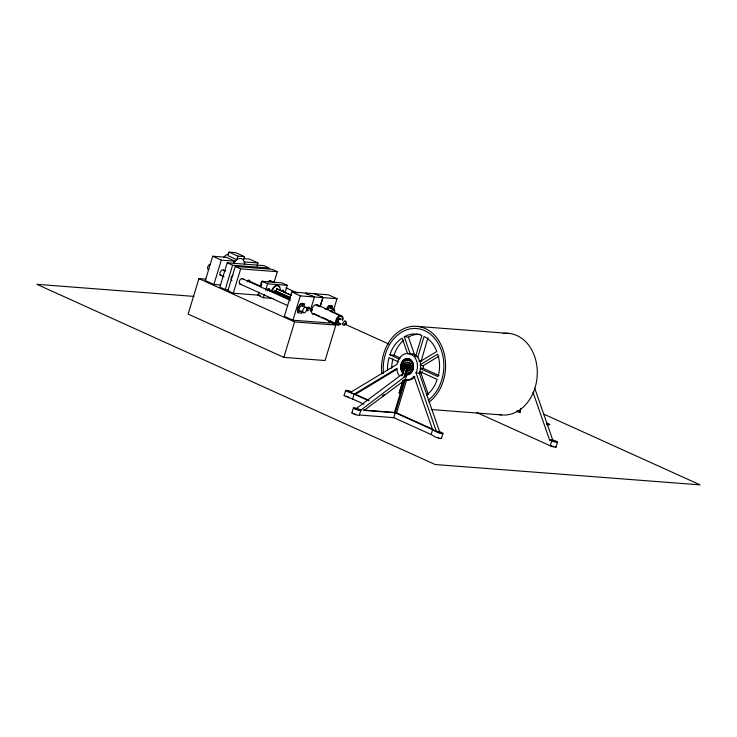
<?xml version="1.0" encoding="UTF-8"?>
<svg xmlns="http://www.w3.org/2000/svg" width="737" height="737" viewBox="0 0 737 737"><rect width="100%" height="100%" fill="white"/><g stroke="black" fill="none" stroke-linecap="round" stroke-linejoin="round"><path stroke-width="1.11" d="M439.003 375.511L423.324 368.426L423.287 365.663L438.893 356.238M205.789 279.157L198.907 278.623L188.138 314.082L283.819 357.371L325.081 360.54L335.851 325.081L328.573 321.783M244.656 263.772L243.385 260.032A10.327 6.191 -65.7 0 0 236.973 259.535L233.537 262.916L234.919 261.174L226.314 257.287L212.707 256.236L205.31 280.576L213.914 284.464L220.787 284.989M213.914 284.464L221.303 260.124L234.919 261.174M244.527 256.651L237.885 256.135L236.817 259.664L227.945 255.647L229.014 252.128L235.665 252.634L244.527 256.651L243.459 260.17M227.217 262.805L232.597 265.237L269.272 268.056L263.892 265.624L227.217 262.805L219.829 287.135L225.2 289.567L228.636 289.834M225.2 289.567L232.597 265.237M274.118 282.28L277.333 271.704L271.962 269.272L235.278 266.453L227.89 290.783L233.26 293.215L259.627 295.242M233.26 293.215L240.658 268.885L277.333 271.704M257.02 266.121L257.987 262.943L249.382 259.055L243.707 258.623M273.234 298.485L263.376 297.72L258.005 295.288L258.982 292.082M260.603 286.739L262.234 281.387L281.939 282.897L287.319 285.33L285.044 292.819M263.376 297.72L264.353 294.514M265.652 290.24L267.605 283.819L287.319 285.33M289.715 298.872L274.007 291.769L274.219 291.078L275.822 291.198L290.479 297.831M275.822 291.198L277.02 288.803L291.677 295.426M276.283 291.235L277.02 288.803M333.465 310.332L337.002 298.697L328.398 294.8L291.723 291.981L284.335 316.32L292.93 320.208L329.605 323.027L330.25 320.908M292.93 320.208L300.327 295.878L337.002 298.697M283.819 357.371L294.588 321.912L335.851 325.081M320.061 306.73L322.834 297.601M320.134 306.73L322.907 297.61L321.139 296.836L322.06 296.91M344.133 395.456L345.653 390.435M364.06 404.208L352.645 399.049L354.128 394.175L396.801 368.408L396.819 369.209A13.275 10.373 -85.6 0 0 398.966 375.391M351.936 412.84L353.419 407.966M352.655 412.711A3.915 0.663 16.9 0 0 354.755 414.424A3.915 0.663 16.9 0 0 359.389 415.005L360.863 410.14L406.621 375.345L404.742 374.488L408.049 374.811A8.218 6.43 -85.6 0 0 412.278 371.365L413.089 369.449A8.218 6.43 -85.6 0 0 409.45 358.983A8.218 6.43 -85.6 0 0 401.103 364.032L400.698 366.123A8.218 6.43 -85.6 0 0 403.268 373.53M404.042 376.929L406.686 368.224L403.618 367.183L404.466 364.4L407.994 365.478L404.742 376.174M401.895 375.953L404.539 367.247L406.686 368.224M402.595 375.197L404.862 367.717M405.774 368.15L406.612 365.368L407.994 365.478M403.047 380.191L399.085 393.254L403.443 380.449M363.267 410.021L394.442 412.416L404.466 379.417M359.389 415.005L393.77 417.649L406.621 375.345M406.649 379.887L405.276 379.785L364.069 410.389L396.626 412.886L406.649 379.887L407.303 380.062A13.275 10.373 -85.6 0 0 414.949 376.893M415.493 356.699L421.923 335.538A30.337 23.713 -85.6 0 0 404.281 336.8L410.159 353.696M417.639 357.675L424.07 336.514A30.337 23.713 -85.6 0 1 436.774 351.503L420.191 361.508M421.103 361.36L427.875 337.887M441.288 438.054A3.685 0.626 16.9 0 1 439.565 438.349A3.685 0.626 16.9 0 1 435.051 436.811L431.127 434.554L432.61 429.68L414.01 376.192L413.577 376.791A13.275 10.373 -85.6 0 1 405.93 379.96L405.276 379.785M441.426 438.432L442.955 433.411M520.948 408.418L519.686 412.591L516.554 411.172M555.458 446.456A3.685 0.626 16.9 0 1 554.915 447.156A3.685 0.626 16.9 0 1 550.253 445.793L551.737 440.929L549.581 439.952L532.998 392.259M551.138 445.581L551.635 445.903M556.02 447.11L557.55 442.089M432.61 429.68L436.525 431.946A3.685 0.626 16.9 0 0 441.804 433.614A3.685 0.626 16.9 0 0 441.73 432.601L439.574 431.633L436.368 431.385L416.027 372.876L416.774 371.116A13.275 10.373 -85.6 0 0 410.896 354.221A13.275 10.373 -85.6 0 0 397.418 362.364L397.05 364.29L350.361 392.48L368.657 400.753M267.098 290.894L268.332 289.144L269.705 289.245L269.843 291.106M302.566 311.272L301.332 313.022L297.895 312.764L297.545 308.112L300.632 303.727L304.077 303.994L304.28 306.785M301.442 313.068L302.649 311.346M326.132 309.383L328.601 305.873L332.037 306.141L332.249 308.932M326.344 309.466L328.766 306.03L332.129 306.288L332.387 309.706M422.319 371.595L420.974 373.263L416.027 372.876M357.104 408.436L360.863 410.14A3.915 0.663 16.9 0 1 357.694 410.002A3.915 0.663 16.9 0 1 353.428 408.16A3.915 0.663 16.9 0 1 356.607 408.298L402.863 373.641M382.494 395.741L384.327 394.378M351.42 391.752A3.685 0.626 16.9 0 0 346.169 390.343A3.685 0.626 16.9 0 0 347.615 391.716L355.501 394.286L397.206 369.099M420.136 364.751L437.695 354.156A30.337 23.713 -85.6 0 1 438.018 376.616L420.247 368.583M348.923 396.93L348.454 396.893M257.987 262.943L244.371 261.902L244.73 263.726M282.087 290.194L283.459 290.304L283.598 292.165M307.43 293.796L306.518 293.722L314.487 296.965L310.728 309.125L311.76 309.208M314.229 293.713L322.207 296.947L321.286 296.882M306.666 293.768L307.587 293.842L305.818 293.068M315.924 294.478L316.846 294.551M274.007 291.769L281.893 294.736M311.88 296.127L312.801 296.2M258.005 295.288L260.198 295.463M194.006 296.403L36.85 284.325L435.162 464.522L700.15 484.872L543.97 414.222M417.483 326.399L509.175 333.446M404.281 336.8L408.409 337.122A30.337 23.713 -85.6 0 1 420.597 334.395M407.672 353.917L402.162 338.08A30.337 23.713 -85.6 0 0 389.919 354.856L394.046 355.179L400.32 358.016M418.745 361.001L420.799 361.167M420.191 365.423L423.287 365.663M420.237 368.187L423.324 368.426M403.618 367.183L404.539 367.247M431.385 409.532L501.298 414.903M549.581 439.952L552.796 440.201L534.703 388.169M546.486 423.913L547.398 423.987L546.614 423.471M438.755 437.75L437.345 437.354M552.658 446.263L553.883 446.272M408.648 365.653L408.602 365.635A1.105 0.866 -85.6 0 0 408.187 367.781L408.409 367.846A1.105 0.866 -85.6 0 0 408.63 367.827M355.778 414.314L354.506 413.825M347.394 396.626L346.316 396.137M551.82 439.556L555.541 440.956A3.685 0.626 16.9 0 1 556.988 442.329A3.685 0.626 16.9 0 1 551.737 440.929M352.645 399.049L346.132 396.589A3.685 0.626 16.9 0 1 344.465 395.225M229.014 252.128L237.885 256.135M330.425 305.413L332.037 306.141M330.443 305.523L332.129 306.288M270.221 280.723L274.404 282.621M285.91 287.817L297.407 293.022M329.817 307.688L333.999 309.577A2.948 1.769 -65.7 0 1 334.266 313.087M212.707 256.236L221.303 260.124M235.278 266.453L240.658 268.885M291.723 291.981L300.327 295.878M316.763 304.611L341.277 315.694M316.532 305.072L318.577 305.993M324.704 308.766L326.749 309.697M329.817 311.078L333.898 312.93M335.943 313.851L340.024 315.703M262.234 281.387L267.605 283.819M276.568 288.766L291.216 295.399M277.333 291.705L289.89 297.389M302.465 303.266L304.077 303.994M302.428 303.451L304.123 304.215L300.751 303.957L297.73 308.25L298.07 312.81M274.219 291.078L289.927 298.181M267.918 288.434L269.705 289.245M283.994 295.684L287.126 297.103M344.815 324.123L388.841 344.041M248.378 280.696L260.852 286.343M268.13 289.632L289.963 299.508M307.642 307.504L311.797 309.383A1.105 0.663 -65.7 0 1 311.576 311.152A1.105 0.663 -65.7 0 1 310.572 310.599A1.105 0.663 -65.7 0 1 311.797 309.383M223.44 270.064L225.531 271.013M242.261 278.577L290.35 300.337M301.857 305.533L306.039 307.43A2.948 1.769 -65.7 0 1 305.44 312.147A2.948 1.769 -65.7 0 1 302.76 310.664A2.948 1.769 -65.7 0 1 306.039 307.43M313.686 313.483L319.812 316.256M321.857 317.177L327.983 319.95M330.029 320.881L336.155 323.644M312.433 313.483L336.947 324.575M219.81 274.892L223.993 276.78M239.682 283.874L287.771 305.634M299.268 310.839L303.451 312.728M517.356 410.85L520.479 412.259M389.919 354.856L399.325 359.112M404.466 364.4L406.612 365.368M398.487 361.895L389.072 357.638A30.337 23.713 -85.6 0 0 387.57 370.085M419.399 371.356L437.17 379.398A30.337 23.713 -85.6 0 1 426.603 395.032M198.907 278.623L294.588 321.912M476.563 412.453L550.253 445.793M355.501 394.286L368.988 400.384M396.626 412.886L432.941 429.321M394.442 412.416L436.368 431.385M393.77 417.649L431.127 434.554M408.409 337.122L415.014 356.118M420.974 373.263L428.317 394.378M439.574 431.633L419.233 373.125L419.979 371.365A13.275 10.373 -85.6 0 0 408.759 353.963M407.183 366.915A1.105 0.866 -85.6 0 0 407.727 367.745L407.948 367.809A1.105 0.866 -85.6 0 0 408.362 365.663L408.141 365.607A1.105 0.866 -85.6 0 0 407.183 366.621M406.124 365.073A2.064 1.612 -85.6 0 1 408.731 366.252A2.064 1.612 -85.6 0 1 406.538 368.583M405.267 364.972A2.948 2.303 -85.6 0 1 408.335 364.069A2.948 2.303 -85.6 0 1 409.192 367.846A2.948 2.303 -85.6 0 1 406.28 369.412M405.009 367.91A2.948 2.303 -85.6 0 1 404.843 367.183M409.017 365.828A1.105 0.866 -85.6 0 1 409.201 367.367M546.439 422.964A3.915 0.663 16.9 0 1 549.765 424.623A3.915 0.663 16.9 0 1 546.55 424.383M403.351 373.327A8.107 6.338 -85.6 0 1 404.088 359.674A8.107 6.338 -85.6 0 1 413.466 365.828A8.107 6.338 -85.6 0 1 404.806 374.285M391.669 368.214A30.337 23.713 -85.6 0 1 392.932 358.928M394.046 355.179A30.337 23.713 -85.6 0 1 403.793 340.181M383.47 373.53A38.711 30.263 -85.6 0 1 405.93 330.093A38.711 30.263 -85.6 0 1 441.712 351.448A38.711 30.263 -85.6 0 1 428.225 400.228M403.065 370.96A6.633 5.187 -85.6 0 1 405.47 360.439A6.633 5.187 -85.6 0 1 412.324 366.556A6.633 5.187 -85.6 0 1 405.23 372.894M403.517 370.997A6.633 5.187 -85.6 0 1 403.848 362.254A6.633 5.187 -85.6 0 1 410.675 361.194M412.425 368.859A6.633 5.187 -85.6 0 1 411.771 370.407M410.822 371.697A6.633 5.187 -85.6 0 1 405.682 372.931M406.198 362.687A4.422 3.455 -85.6 0 1 411.025 366.998A4.422 3.455 -85.6 0 1 405.525 370.324M404.162 367.496A4.422 3.455 -85.6 0 1 404.143 366.344M404.42 369.523A4.422 3.455 -85.6 0 1 406.023 362.503A4.422 3.455 -85.6 0 1 410.592 366.584A4.422 3.455 -85.6 0 1 405.857 370.803M503.141 333.511A40.922 31.995 -85.6 0 1 537.236 375.087A40.922 31.995 -85.6 0 1 499.308 414.609M381.757 373.889A40.922 31.995 -85.6 0 1 405.497 327.974A40.922 31.995 -85.6 0 1 443.315 350.554A40.922 31.995 -85.6 0 1 429.063 402.126M345.791 323.856A2.34 1.4 -65.7 0 1 343.11 324.796A2.34 1.4 -65.7 0 1 344.557 321.129A2.34 1.4 -65.7 0 1 346.022 323.294M339.453 323.156A2.34 1.4 -65.7 0 1 338.495 320.309A2.34 1.4 -65.7 0 1 341.231 319.508M306.97 307.762A1.105 0.663 -65.7 0 1 307.974 308.315M307.67 309.098A1.105 0.663 -65.7 0 1 306.537 308.481M314.367 314.211A5.159 3.095 -65.7 0 1 312.248 307.955A5.159 3.095 -65.7 0 1 318.283 306.187M308.858 309.927A1.953 1.17 -65.7 0 1 306.795 310.037A1.953 1.17 -65.7 0 1 308.195 307.163A1.953 1.17 -65.7 0 1 309.3 309.015M301.286 310.986A2.948 1.769 -65.7 0 1 299.259 308.37A2.948 1.769 -65.7 0 1 302.741 306.177M327.55 309.733A2.948 1.769 -65.7 0 1 330.756 308.25M340.816 323.838A4.938 2.966 -65.7 0 1 336.321 322.861A4.938 2.966 -65.7 0 1 339.628 316.053A4.938 2.966 -65.7 0 1 342.981 319.397M338.541 324.695A4.938 2.966 -65.7 0 1 336.247 319.296A4.938 2.966 -65.7 0 1 341.876 316.219M342.281 317.011A4.938 2.966 -65.7 0 1 342.447 319.158M340.282 323.598A4.938 2.966 -65.7 0 1 339.416 324.289M341.047 316.164A4.422 2.653 -65.7 0 1 341.581 316.624M336.265 322.935A4.422 2.653 -65.7 0 1 336.09 322.041M339.619 319.305A2.211 1.327 -65.7 0 0 337.592 318.716L336.634 322.281A4.422 2.653 -65.7 0 0 340.697 323.479M337.859 322.299A2.211 1.327 -65.7 0 1 336.689 321.664L336.606 321.212A2.211 1.327 -65.7 0 1 337.242 319.13L337.896 318.108A4.422 2.653 -65.7 0 1 341.581 316.403A4.422 2.653 -65.7 0 1 342.401 320.586M338.79 322.364A2.211 1.327 -65.7 0 1 337.141 321.452A2.211 1.327 -65.7 0 1 338.513 318.642A2.211 1.327 -65.7 0 1 340.153 319.554M338.762 322.051A1.843 1.105 -65.7 0 1 337.408 321.433A1.843 1.105 -65.7 0 1 338.32 319.112A1.843 1.105 -65.7 0 1 339.831 319.333M344.52 321.231A1.843 1.105 -65.7 0 1 344.667 321.525M342.456 324.151A1.843 1.105 -65.7 0 1 342.3 323.856M337.168 321.194A1.474 0.884 -65.7 0 1 337.196 320.19M337.528 319.508A1.474 0.884 -65.7 0 1 338.016 319.02M318.2 305.827A4.422 2.653 -65.7 0 1 318.734 306.297M314.459 313.732A4.422 2.653 -65.7 0 1 313.796 313.529M316.237 305.477A4.422 2.653 -65.7 0 1 317.665 305.588M272.054 291.262A6.264 3.759 -65.7 0 1 277.223 285.661A6.264 3.759 -65.7 0 1 280.18 290.323M271.52 291.023A6.264 3.759 -65.7 0 1 275.583 285.744A6.264 3.759 -65.7 0 1 279.434 287.356M223.624 257.508A10.327 6.191 -65.7 0 1 228.387 253.961M231.915 280.484A3.059 1.833 -65.7 0 1 231.252 277.969A3.059 1.833 -65.7 0 1 233.058 275.168M208.755 269.816A2.948 1.769 -65.7 0 1 207.77 266.895A2.948 1.769 -65.7 0 1 210.45 264.261M331.162 311.373A2.948 1.769 -65.7 0 1 333.999 309.577M221.625 275.352A2.948 1.769 -65.7 0 1 220.409 271.778A2.948 1.769 -65.7 0 1 223.864 270.765M240.962 284.206A3.059 1.833 -65.7 0 1 239.709 280.493A3.059 1.833 -65.7 0 1 243.284 279.452M268.075 281.967A3.059 1.833 -65.7 0 1 271.244 281.598M261.948 284.786A1.953 1.17 -65.7 0 1 261.147 282.418A1.953 1.17 -65.7 0 1 263.431 281.746M247.208 281.838A1.953 1.17 -65.7 0 1 248.986 280.088A1.953 1.17 -65.7 0 1 249.64 282.022M345.017 323.847C346.206 326.132 346.501 320.715 345.017 323.847M404.687 366.077C405.009 368.325 406.216 364.695 404.687 366.077M347.744 391.117L350.517 392.029L347.744 391.117M355.759 408.694L358.541 409.606L355.759 408.694M438.045 431.974L440.827 432.886L438.045 431.974M552.639 440.652L555.412 441.564L552.639 440.652"/></g></svg>
